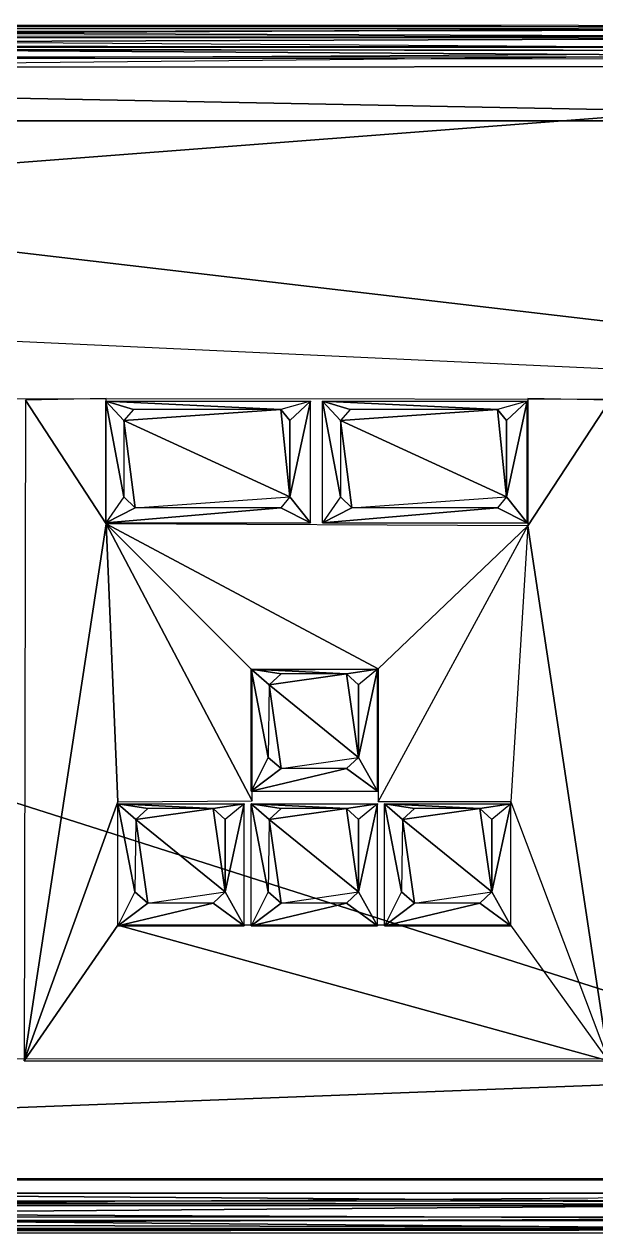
# Model space of a CAD drawing. Header units: metres. Extents: x -32 to 229, y -58 to 33.
# Drawn here: x 135.4 to 178.2, y -58 to 32.6 of the extents above; entities that cross this region are included whole.
import ezdxf

# ---------------------------------------------------------------- set-up
doc = ezdxf.new("R2010")
doc.units = ezdxf.units.M

msp = doc.modelspace()

# ---------------------------------------------------------------- linework, layer by layer
at = {"color": 4, "linetype": 'CONTINUOUS'}
for points in [[(229.02, 32.4654, 1.96646), (-31.4598, 32.5803, 1.98262), (-28.9315, 31.0822, 1.77477)], [(-31.4598, 32.5803, 1.98262), (-31.4598, 32.4758, 0.21631), (229.02, 32.3609, 0.20015)], [(229.02, 32.4654, 1.96646), (-31.4598, 32.5803, 1.98262), (229.02, 32.3609, 0.20015)], [(-31.4598, 32.4758, 0.21631), (-31.4598, 31.6458, -1.16908), (229.02, 31.5309, -1.18523)], [(229.02, 32.3609, 0.20015), (-31.4598, 32.4758, 0.21631), (229.02, 31.5309, -1.18523)], [(-31.4598, 31.7351, 4.75323), (-31.4598, 32.3282, 3.16015), (229.02, 32.2132, 3.144)], [(-28.9315, 30.8302, 2.95215), (-31.4598, 32.3282, 3.16015), (226.938, 30.5942, 2.936)], [(229.02, 32.2132, 3.144), (-31.4598, 32.3282, 3.16015), (226.938, 30.5942, 2.936)], [(229.02, 31.6202, 4.73708), (-31.4598, 31.7351, 4.75323), (229.02, 32.2132, 3.144)], [(229.02, 31.6202, 4.73708), (-31.4598, 31.7351, 4.75323), (-31.4598, 30.7114, 5.72292)], [(229.02, 32.4654, 1.96646), (-28.9315, 31.0822, 1.77477), (226.938, 30.8462, 1.75862)], [(-31.4598, 31.6458, -1.16908), (-31.4598, 30.0905, -2.13877), (229.02, 29.9755, -2.15492)], [(229.02, 31.5309, -1.18523), (-31.4598, 31.6458, -1.16908), (229.02, 29.9755, -2.15492)], [(229.02, 31.6202, 4.73708), (-31.4598, 30.7114, 5.72292), (229.02, 30.5965, 5.70677)], [(-28.9315, 30.8302, 2.95215), (-28.9315, 31.0822, 1.77477), (226.938, 30.8462, 1.75862)], [(226.938, 30.5942, 2.936), (-28.9315, 30.8302, 2.95215), (226.938, 30.8462, 1.75862)], [(229.02, 30.5965, 5.70677), (-31.4598, 30.7114, 5.72292), (-31.4597, 29.1252, 6.48477)], [(229.02, 30.5965, 5.70677), (100.225, 29.3271, 6.47662), (-31.4597, 29.1252, 6.48477)], [(223.066, 30.1072, -1.95338), (-25.4689, 30.1072, -1.95338), (223.066, 25.3257, -11.8111)], [(223.066, 25.3257, -11.8111), (-25.4689, 30.1072, -1.95338), (-25.4689, 25.3257, -11.8111)], [(229.021, 29.426, 6.46862), (229.02, 30.5965, 5.70677), (100.225, 29.3271, 6.47662)], [(229.021, 29.426, 6.46862), (100.225, 29.3271, 6.47662), (100.281, 19.5485, 5.404)], [(229.021, 29.426, 6.46862), (100.281, 19.5485, 5.404), (229.026, 4.45523, 3.95677)], [(223.066, 25.3257, -11.8111), (-25.4689, 25.3257, -11.8111), (223.066, -53.9355, -11.8111)], [(223.066, -53.9355, -11.8111), (-25.4689, 25.3257, -11.8111), (-25.4689, -53.9355, -11.8111)], [(100.281, 19.5485, 5.404), (100.26, 10.4297, 4.89123), (229.026, 4.45523, 3.95677)], [(100.261, 4.49831, 3.96277), (100.26, 10.4297, 4.89123), (229.026, 4.45523, 3.95677)], [(141.568, 4.53185, 2.93), (135.533, 4.41015, 2.92938), (141.568, -4.86292, 1.68938)], [(179.289, 4.41015, 2.92938), (173.128, 4.53185, 2.93), (173.128, -5.01923, 1.68815)], [(141.568, -4.86292, 1.68938), (135.533, 4.41015, 2.92938), (135.437, -45.1071, -3.58723)], [(143.6, 3.70554, 5.91492), (142.888, 2.86985, 5.85662), (141.538, 4.336, 1.89477)], [(154.645, 3.70554, 5.91492), (142.888, 2.86985, 5.85662), (141.538, 4.336, 1.89477)], [(142.888, 2.86985, 5.85662), (142.886, -2.84231, 5.45723), (141.538, 4.336, 1.89477)], [(154.645, 3.70554, 5.91492), (143.6, 3.70554, 5.91492), (141.538, 4.336, 1.89477)], [(156.87, 4.336, 1.89477), (154.645, 3.70554, 5.91492), (141.538, 4.336, 1.89477)], [(141.538, 4.336, 1.89477), (142.886, -2.84231, 5.45723), (141.538, -4.78415, 1.25723)], [(154.645, 3.70554, 5.91492), (143.6, 3.70554, 5.91492), (142.888, 2.86985, 5.85662)], [(154.645, 3.70554, 5.91492), (142.888, 2.86985, 5.85662), (155.318, -2.84231, 5.45723)], [(154.645, 3.70554, 5.91492), (155.318, 2.87169, 5.85677), (156.87, 4.336, 1.89477)], [(154.645, 3.70554, 5.91492), (155.318, -2.84231, 5.45723), (156.87, 4.336, 1.89477)], [(155.318, 2.87169, 5.85677), (154.645, 3.70554, 5.91492), (155.318, -2.84231, 5.45723)], [(155.318, 2.87169, 5.85677), (155.318, -2.84231, 5.45723), (156.87, 4.336, 1.89477)], [(156.87, 4.336, 1.89477), (155.318, -2.84231, 5.45723), (156.87, -4.78415, 1.25723)], [(157.759, 4.336, 1.89477), (159.107, -2.84231, 5.45723), (157.759, -4.78415, 1.25723)], [(173.092, 4.336, 1.89477), (170.866, 3.70554, 5.91492), (157.759, 4.336, 1.89477)], [(159.109, 2.86985, 5.85662), (159.107, -2.84231, 5.45723), (157.759, 4.336, 1.89477)], [(170.866, 3.70554, 5.91492), (159.821, 3.70554, 5.91492), (157.759, 4.336, 1.89477)], [(170.866, 3.70554, 5.91492), (159.109, 2.86985, 5.85662), (157.759, 4.336, 1.89477)], [(159.821, 3.70554, 5.91492), (159.109, 2.86985, 5.85662), (157.759, 4.336, 1.89477)], [(170.866, 3.70554, 5.91492), (159.109, 2.86985, 5.85662), (171.539, -2.84231, 5.45723)], [(170.866, 3.70554, 5.91492), (159.821, 3.70554, 5.91492), (159.109, 2.86985, 5.85662)], [(170.866, 3.70554, 5.91492), (171.539, -2.84231, 5.45723), (173.092, 4.336, 1.89477)], [(170.866, 3.70554, 5.91492), (171.539, 2.87169, 5.85677), (173.092, 4.336, 1.89477)], [(171.539, 2.87169, 5.85677), (170.866, 3.70554, 5.91492), (171.539, -2.84231, 5.45723)], [(173.092, 4.336, 1.89477), (171.539, -2.84231, 5.45723), (173.092, -4.78415, 1.25723)], [(171.539, 2.87169, 5.85677), (171.539, -2.84231, 5.45723), (173.092, 4.336, 1.89477)], [(179.289, 4.41015, 2.92938), (173.128, -5.01923, 1.68815), (179.164, -45.1071, -3.58723)], [(142.888, 2.86985, 5.85662), (142.886, -2.84231, 5.45723), (143.726, -3.676, 5.39892)], [(155.318, -2.84231, 5.45723), (142.888, 2.86985, 5.85662), (143.726, -3.676, 5.39892)], [(159.109, 2.86985, 5.85662), (159.107, -2.84231, 5.45723), (159.947, -3.676, 5.39892)], [(171.539, -2.84231, 5.45723), (159.109, 2.86985, 5.85662), (159.947, -3.676, 5.39892)], [(143.726, -3.676, 5.39892), (142.886, -2.84231, 5.45723), (141.538, -4.78415, 1.25723)], [(155.318, -2.84231, 5.45723), (154.645, -3.676, 5.39892), (143.726, -3.676, 5.39892)], [(155.318, -2.84231, 5.45723), (154.645, -3.676, 5.39892), (156.87, -4.78415, 1.25723)], [(159.947, -3.676, 5.39892), (159.107, -2.84231, 5.45723), (157.759, -4.78415, 1.25723)], [(171.539, -2.84231, 5.45723), (170.866, -3.676, 5.39892), (159.947, -3.676, 5.39892)], [(171.539, -2.84231, 5.45723), (170.866, -3.676, 5.39892), (173.092, -4.78415, 1.25723)], [(154.645, -3.676, 5.39892), (143.726, -3.676, 5.39892), (141.538, -4.78415, 1.25723)], [(156.87, -4.78415, 1.25723), (154.645, -3.676, 5.39892), (141.538, -4.78415, 1.25723)], [(173.092, -4.78415, 1.25723), (170.866, -3.676, 5.39892), (157.759, -4.78415, 1.25723)], [(170.866, -3.676, 5.39892), (159.947, -3.676, 5.39892), (157.759, -4.78415, 1.25723)], [(142.449, -25.7088, -0.80723), (141.568, -4.86292, 1.68938), (135.437, -45.1071, -3.58723)], [(173.128, -5.01923, 1.68815), (141.568, -4.86292, 1.68938), (161.938, -15.7266, 0.43769)], [(161.938, -15.7266, 0.43769), (141.568, -4.86292, 1.68938), (152.507, -15.8326, 0.43708)], [(152.507, -15.8326, 0.43708), (141.568, -4.86292, 1.68938), (152.507, -25.6214, -0.80661)], [(152.507, -25.6214, -0.80661), (141.568, -4.86292, 1.68938), (142.449, -25.7088, -0.80723)], [(173.128, -5.01923, 1.68815), (161.938, -15.7266, 0.43769), (161.938, -25.7088, -0.80723)], [(173.128, -5.01923, 1.68815), (171.871, -25.7088, -0.80723), (161.938, -25.7088, -0.80723)], [(173.128, -5.01923, 1.68815), (171.871, -25.7088, -0.80723), (179.164, -45.1071, -3.58723)], [(154.674, -16.1014, 2.94385), (153.768, -16.9391, 2.94385), (152.418, -15.7531, -1.11108)], [(159.564, -16.1014, 2.94385), (153.768, -16.9391, 2.94385), (152.418, -15.7531, -1.11108)], [(153.768, -16.9391, 2.94385), (153.689, -22.3703, 2.94385), (152.418, -15.7531, -1.11108)], [(159.564, -16.1014, 2.94385), (154.674, -16.1014, 2.94385), (152.418, -15.7531, -1.11108)], [(161.87, -15.7531, -1.11108), (159.564, -16.1014, 2.94385), (152.418, -15.7531, -1.11108)], [(152.418, -15.7531, -1.11108), (153.689, -22.3703, 2.94385), (152.418, -24.8954, -1.11108)], [(159.564, -16.1014, 2.94385), (154.674, -16.1014, 2.94385), (153.768, -16.9391, 2.94385)], [(159.564, -16.1014, 2.94385), (153.768, -16.9391, 2.94385), (160.446, -22.3703, 2.94385)], [(160.446, -16.9372, 2.94385), (159.564, -16.1014, 2.94385), (161.87, -15.7531, -1.11108)], [(159.564, -16.1014, 2.94385), (160.446, -22.3703, 2.94385), (161.87, -15.7531, -1.11108)], [(160.446, -16.9372, 2.94385), (159.564, -16.1014, 2.94385), (160.446, -22.3703, 2.94385)], [(160.446, -16.9372, 2.94385), (160.446, -22.3703, 2.94385), (161.87, -15.7531, -1.11108)], [(161.87, -15.7531, -1.11108), (160.446, -22.3703, 2.94385), (161.87, -24.8954, -1.11108)], [(153.768, -16.9391, 2.94385), (153.689, -22.3703, 2.94385), (154.674, -23.2062, 2.94385)], [(160.446, -22.3703, 2.94385), (153.768, -16.9391, 2.94385), (154.674, -23.2062, 2.94385)], [(154.674, -23.2062, 2.94385), (153.689, -22.3703, 2.94385), (152.418, -24.8954, -1.11108)], [(160.446, -22.3703, 2.94385), (159.564, -23.2062, 2.94385), (154.674, -23.2062, 2.94385)], [(160.446, -22.3703, 2.94385), (159.564, -23.2062, 2.94385), (161.87, -24.8954, -1.11108)], [(159.564, -23.2062, 2.94385), (154.674, -23.2062, 2.94385), (152.418, -24.8954, -1.11108)], [(161.87, -24.8954, -1.11108), (159.564, -23.2062, 2.94385), (152.418, -24.8954, -1.11108)], [(142.449, -34.9425, -2.04723), (142.449, -25.7088, -0.80723), (135.437, -45.1071, -3.58723)], [(144.695, -26.1865, 1.76631), (143.789, -27.0242, 1.76631), (142.438, -25.8382, -2.28862)], [(149.585, -26.1865, 1.76631), (143.789, -27.0242, 1.76631), (142.438, -25.8382, -2.28862)], [(143.789, -27.0242, 1.76631), (143.709, -32.4554, 1.76631), (142.438, -25.8382, -2.28862)], [(149.585, -26.1865, 1.76631), (144.695, -26.1865, 1.76631), (142.438, -25.8382, -2.28862)], [(151.89, -25.8382, -2.28862), (149.585, -26.1865, 1.76631), (142.438, -25.8382, -2.28862)], [(142.438, -25.8382, -2.28862), (143.709, -32.4554, 1.76631), (142.438, -34.9805, -2.28862)], [(149.585, -26.1865, 1.76631), (144.695, -26.1865, 1.76631), (143.789, -27.0242, 1.76631)], [(149.585, -26.1865, 1.76631), (143.789, -27.0242, 1.76631), (150.466, -32.4554, 1.76631)], [(150.466, -27.0223, 1.76631), (149.585, -26.1865, 1.76631), (151.89, -25.8382, -2.28862)], [(149.585, -26.1865, 1.76631), (150.466, -32.4554, 1.76631), (151.89, -25.8382, -2.28862)], [(150.466, -27.0223, 1.76631), (149.585, -26.1865, 1.76631), (150.466, -32.4554, 1.76631)], [(150.466, -27.0223, 1.76631), (150.466, -32.4554, 1.76631), (151.89, -25.8382, -2.28862)], [(151.89, -25.8382, -2.28862), (150.466, -32.4554, 1.76631), (151.89, -34.9805, -2.28862)], [(152.418, -25.8382, -2.28862), (153.689, -32.4554, 1.76631), (152.418, -34.9805, -2.28862)], [(161.87, -25.8382, -2.28862), (159.564, -26.1865, 1.76631), (152.418, -25.8382, -2.28862)], [(153.768, -27.0242, 1.76631), (153.689, -32.4554, 1.76631), (152.418, -25.8382, -2.28862)], [(159.564, -26.1865, 1.76631), (154.674, -26.1865, 1.76631), (152.418, -25.8382, -2.28862)], [(159.564, -26.1865, 1.76631), (153.768, -27.0242, 1.76631), (152.418, -25.8382, -2.28862)], [(154.674, -26.1865, 1.76631), (153.768, -27.0242, 1.76631), (152.418, -25.8382, -2.28862)], [(159.564, -26.1865, 1.76631), (153.768, -27.0242, 1.76631), (160.446, -32.4554, 1.76631)], [(159.564, -26.1865, 1.76631), (154.674, -26.1865, 1.76631), (153.768, -27.0242, 1.76631)], [(159.564, -26.1865, 1.76631), (160.446, -32.4554, 1.76631), (161.87, -25.8382, -2.28862)], [(160.446, -27.0223, 1.76631), (159.564, -26.1865, 1.76631), (161.87, -25.8382, -2.28862)], [(160.446, -27.0223, 1.76631), (159.564, -26.1865, 1.76631), (160.446, -32.4554, 1.76631)], [(161.87, -25.8382, -2.28862), (160.446, -32.4554, 1.76631), (161.87, -34.9805, -2.28862)], [(160.446, -27.0223, 1.76631), (160.446, -32.4554, 1.76631), (161.87, -25.8382, -2.28862)], [(164.654, -26.1865, 1.76631), (163.748, -27.0242, 1.76631), (162.398, -25.8382, -2.28862)], [(169.544, -26.1865, 1.76631), (163.748, -27.0242, 1.76631), (162.398, -25.8382, -2.28862)], [(163.748, -27.0242, 1.76631), (163.669, -32.4554, 1.76631), (162.398, -25.8382, -2.28862)], [(169.544, -26.1865, 1.76631), (164.654, -26.1865, 1.76631), (162.398, -25.8382, -2.28862)], [(171.85, -25.8382, -2.28862), (169.544, -26.1865, 1.76631), (162.398, -25.8382, -2.28862)], [(162.398, -25.8382, -2.28862), (163.669, -32.4554, 1.76631), (162.398, -34.9805, -2.28862)], [(169.544, -26.1865, 1.76631), (164.654, -26.1865, 1.76631), (163.748, -27.0242, 1.76631)], [(169.544, -26.1865, 1.76631), (163.748, -27.0242, 1.76631), (170.426, -32.4554, 1.76631)], [(170.426, -27.0223, 1.76631), (169.544, -26.1865, 1.76631), (171.85, -25.8382, -2.28862)], [(169.544, -26.1865, 1.76631), (170.426, -32.4554, 1.76631), (171.85, -25.8382, -2.28862)], [(170.426, -27.0223, 1.76631), (169.544, -26.1865, 1.76631), (170.426, -32.4554, 1.76631)], [(170.426, -27.0223, 1.76631), (170.426, -32.4554, 1.76631), (171.85, -25.8382, -2.28862)], [(171.85, -25.8382, -2.28862), (170.426, -32.4554, 1.76631), (171.85, -34.9805, -2.28862)], [(171.871, -34.9425, -2.04723), (171.871, -25.7088, -0.80723), (179.164, -45.1071, -3.58723)], [(143.789, -27.0242, 1.76631), (143.709, -32.4554, 1.76631), (144.694, -33.2912, 1.76631)], [(150.466, -32.4554, 1.76631), (143.789, -27.0242, 1.76631), (144.694, -33.2912, 1.76631)], [(153.768, -27.0242, 1.76631), (153.689, -32.4554, 1.76631), (154.674, -33.2912, 1.76631)], [(160.446, -32.4554, 1.76631), (153.768, -27.0242, 1.76631), (154.674, -33.2912, 1.76631)], [(163.748, -27.0242, 1.76631), (163.669, -32.4554, 1.76631), (164.654, -33.2912, 1.76631)], [(170.426, -32.4554, 1.76631), (163.748, -27.0242, 1.76631), (164.654, -33.2912, 1.76631)], [(144.694, -33.2912, 1.76631), (143.709, -32.4554, 1.76631), (142.438, -34.9805, -2.28862)], [(150.466, -32.4554, 1.76631), (149.585, -33.2912, 1.76631), (144.694, -33.2912, 1.76631)], [(150.466, -32.4554, 1.76631), (149.585, -33.2912, 1.76631), (151.89, -34.9805, -2.28862)], [(154.674, -33.2912, 1.76631), (153.689, -32.4554, 1.76631), (152.418, -34.9805, -2.28862)], [(160.446, -32.4554, 1.76631), (159.564, -33.2912, 1.76631), (154.674, -33.2912, 1.76631)], [(160.446, -32.4554, 1.76631), (159.564, -33.2912, 1.76631), (161.87, -34.9805, -2.28862)], [(164.654, -33.2912, 1.76631), (163.669, -32.4554, 1.76631), (162.398, -34.9805, -2.28862)], [(170.426, -32.4554, 1.76631), (169.544, -33.2912, 1.76631), (164.654, -33.2912, 1.76631)], [(170.426, -32.4554, 1.76631), (169.544, -33.2912, 1.76631), (171.85, -34.9805, -2.28862)], [(149.585, -33.2912, 1.76631), (144.694, -33.2912, 1.76631), (142.438, -34.9805, -2.28862)], [(151.89, -34.9805, -2.28862), (149.585, -33.2912, 1.76631), (142.438, -34.9805, -2.28862)], [(161.87, -34.9805, -2.28862), (159.564, -33.2912, 1.76631), (152.418, -34.9805, -2.28862)], [(159.564, -33.2912, 1.76631), (154.674, -33.2912, 1.76631), (152.418, -34.9805, -2.28862)], [(169.544, -33.2912, 1.76631), (164.654, -33.2912, 1.76631), (162.398, -34.9805, -2.28862)], [(171.85, -34.9805, -2.28862), (169.544, -33.2912, 1.76631), (162.398, -34.9805, -2.28862)], [(179.164, -45.1071, -3.58723), (142.449, -34.9425, -2.04723), (135.437, -45.1071, -3.58723)], [(171.871, -34.9425, -2.04723), (142.449, -34.9425, -2.04723), (179.164, -45.1071, -3.58723)], [(229.031, -44.9918, -2.45754), (-31.5855, -44.9343, -2.44954), (-31.4598, -55.0202, -3.732)], [(229.042, -55.0202, -3.732), (229.031, -44.9918, -2.45754), (-31.4598, -55.0202, -3.732)], [(229.042, -55.9392, -11.178), (-31.4598, -54.0551, -11.7668), (-31.4598, -55.9392, -11.178)], [(229.042, -54.0551, -11.7668), (-31.4598, -54.0551, -11.7668), (229.042, -55.9392, -11.178)], [(229.042, -55.0202, -3.732), (229.042, -56.8277, -4.70169), (-31.4598, -56.8277, -4.70169)], [(229.042, -55.0202, -3.732), (-31.4598, -55.0202, -3.732), (-31.4598, -56.8277, -4.70169)], [(226.959, -55.6589, -8.65), (-28.9315, -55.5378, -8.65), (-31.4598, -57.6731, -8.85785)], [(229.042, -57.6731, -8.85785), (226.959, -55.6589, -8.65), (-31.4598, -57.6731, -8.85785)], [(229.042, -57.9989, -7.68031), (-28.9315, -55.7746, -7.47246), (-31.4598, -57.9989, -7.68031)], [(229.042, -57.0798, -10.0005), (-31.4598, -57.0798, -10.0005), (-31.4598, -55.9392, -11.178)], [(229.042, -55.9392, -11.178), (229.042, -57.0798, -10.0005), (-31.4598, -55.9392, -11.178)], [(226.959, -55.8957, -7.47246), (-28.9315, -55.7746, -7.47246), (-28.9315, -55.5378, -8.65)], [(226.959, -55.6589, -8.65), (226.959, -55.8957, -7.47246), (-28.9315, -55.5378, -8.65)], [(226.959, -55.8957, -7.47246), (-28.9315, -55.7746, -7.47246), (229.042, -57.9989, -7.68031)], [(229.042, -56.8277, -4.70169), (-31.4598, -56.8277, -4.70169), (-31.4598, -57.7469, -6.08692)], [(229.042, -57.7469, -6.08692), (229.042, -56.8277, -4.70169), (-31.4598, -57.7469, -6.08692)], [(229.042, -57.6731, -8.85785), (-31.4598, -57.6731, -8.85785), (-31.4598, -57.0798, -10.0005)], [(229.042, -57.0798, -10.0005), (229.042, -57.6731, -8.85785), (-31.4598, -57.0798, -10.0005)], [(229.042, -57.7469, -6.08692), (-31.4598, -57.7469, -6.08692), (-31.4598, -57.9989, -7.68031)], [(229.042, -57.9989, -7.68031), (229.042, -57.7469, -6.08692), (-31.4598, -57.9989, -7.68031)]]:
    msp.add_3dface(points, dxfattribs=at)

doc.saveas('drawing.dxf')
